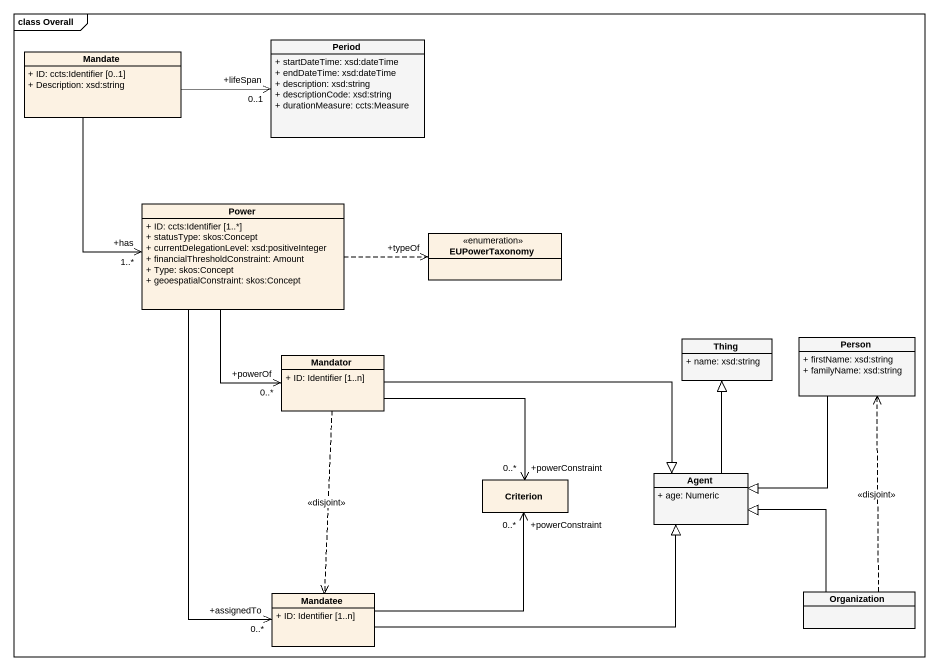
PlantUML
@startuml
mainframe class Overall
hide circle
hide empty members
skinparam classAttributeIconSize 0
class Period #F5F5F5 {
  + startDateTime: xsd:dateTime
  + endDateTime: xsd:dateTime
  + description: xsd:string
  + descriptionCode: xsd:string
  + durationMeasure: ccts:Measure
}
class Mandate {
  + ID: ccts:Identifier [0..1]
  + Description: xsd:string
}
class Power {
  + ID: ccts:Identifier [1..*]
  + statusType: skos:Concept
  + currentDelegationLevel: xsd:positiveInteger
  + financialThresholdConstraint: Amount
  + Type: skos:Concept
  + geoespatialConstraint: skos:Concept
}
enum EUPowerTaxonomy
class Thing #F5F5F5 {
  + name: xsd:string
}
class "Person" as Person_ #F5F5F5 {
  + firstName: xsd:string
  + familyName: xsd:string
}
class Mandator {
  + ID: Identifier [1..n]
}
class Criterion
class "Agent" as Agent_ #F5F5F5 {
  + age: Numeric
}
class Mandatee {
  + ID: Identifier [1..n]
}
class Organization #F5F5F5
Mandate -right-> "+lifeSpan\n0..1" Period
Mandate --> "+has\n1..*" Power
Power .right.> "+typeOf" EUPowerTaxonomy
Power --> "+powerOf\n0..*" Mandator
Power --> "+assignedTo\n0..*" Mandatee
Person_ --|> Agent_
Mandator -right-> "+powerConstraint\n0..*" Criterion
Mandator -right-|> Agent_
Mandator ..> Mandatee : <<disjoint>>
Agent_ -up-|> Thing
Mandatee -up-> "+powerConstraint\n0..*" Criterion
Mandatee -right-|> Agent_
Organization .up.> Person_ : <<disjoint>>
Organization -up-|> Agent_
@enduml
